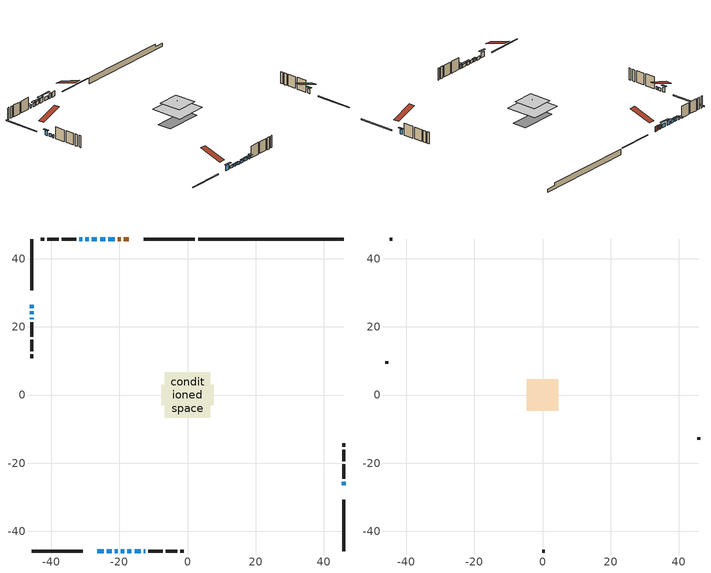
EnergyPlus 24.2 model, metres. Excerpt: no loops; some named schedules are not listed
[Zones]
conditioned space
 floor adiabatic (AdiabaticFloorConstruction): -6.65,-6.65 -6.65,6.65 6.65,6.65 6.65,-6.65 z3.35
 floor foundation (Slab1 construction): -7.73,-2.93 -7.73,2.93 7.73,2.93 7.73,-2.93 z-1.45
 wall outside (RimJoist1 construction): 2.16,45.76 -12.88,45.76 / -45.76,-45.76 -30.72,-45.76 / -45.76,45.76 -45.76,30.72 / 45.76,-45.76 45.76,-30.72 z0.91:1.21
 wall outside (AdiabaticWallConstruction 1): -17.18,45.76 -18.65,45.76 / -19.58,45.76 -20.44,45.76 z0.91:2.94
 wall outside (AdiabaticWallConstruction): -21.37,45.76 -23.2,45.76 / -26.58,45.76 -28.1,45.76 z0.91:2.43; -24.13,45.76 -25.65,45.76 / -45.76,26.42 -45.76,25.5 / 45.76,-26.42 45.76,-25.5 z0.91:2.74; -26.42,-45.76 -24.59,-45.76 z0.91:3.04; -23.66,-45.76 -22.29,-45.76 / -45.76,24.58 -45.76,23.66 / -45.76,22.73 -45.76,22.27 / -19.52,-45.76 -18.6,-45.76 / -17.67,-45.76 -16.45,-45.76 / -15.53,-45.76 -13.69,-45.76 z0.91:2.13; -21.36,-45.76 -20.44,-45.76 / -30.87,45.76 -31.69,45.76 z0.91:1.83; -29.03,45.76 -29.95,45.76 z0.91:2.44; -12.77,-45.76 -12.46,-45.76 z0.91:2.56
 wall outside (Wall1 construction): -32.62,45.76 -36.89,45.76 / -11.53,-45.76 -7.27,-45.76 / -45.76,21.34 -45.76,17.08 / 45.76,-24.57 45.76,-20.31 z0.91:5.79
 wall outside (Wall2 construction): -37.82,45.76 -41.14,45.76 / -6.34,-45.76 -3.01,-45.76 / -45.76,16.15 -45.76,12.83 / 45.76,-19.38 45.76,-16.06 z0.91:5.79
 wall outside (Wall3 construction): -42.07,45.76 -43.11,45.76 / -2.08,-45.76 -1.04,-45.76 / -45.76,11.9 -45.76,10.85 / 45.76,-15.13 45.76,-14.08 z0.91:5.79
 wall foundation (FoundationWall1 construction): 3.09,45.76,-1.45 3.09,45.76,0.91 41.49,45.76,0.91 41.49,45.76,-0.15 45.76,45.76,-0.15 45.76,45.76,-1.45
 window (WindowConstruction): -21.37,45.76 -23.2,45.76 z0.91:2.43
 window (WindowConstruction 7): -24.13,45.76 -25.65,45.76 z0.91:2.74
 window (WindowConstruction 8): -45.76,26.42 -45.76,25.5 z0.91:2.74
 window (WindowConstruction 9): -26.42,-45.76 -24.59,-45.76 z0.91:3.04
 window (WindowConstruction 10): -23.66,-45.76 -22.29,-45.76 z0.91:2.13
 window (WindowConstruction 11): -21.36,-45.76 -20.45,-45.76 z0.91:1.82
 window (WindowConstruction 13): -45.76,24.57 -45.76,23.66 z0.91:2.13
 window (WindowConstruction 14): -45.76,22.73 -45.76,22.27 z0.91:2.13
 window (WindowConstruction 15): -19.52,-45.76 -18.6,-45.76 z0.91:2.13
 window (WindowConstruction 1): -26.58,45.76 -28.1,45.76 z0.91:2.43
 window (WindowConstruction 2): -29.03,45.76 -29.95,45.76 z0.91:2.43
 window (WindowConstruction 3): -17.67,-45.76 -16.45,-45.76 z0.91:2.13
 window (WindowConstruction 4): -15.52,-45.76 -13.7,-45.76 z0.91:2.13
 window (WindowConstruction 12): -12.77,-45.76 -12.46,-45.76 z0.91:2.56
 window (WindowConstruction 5): 45.76,-26.42 45.76,-25.5 z0.91:2.74
 window (WindowConstruction 6): -30.88,45.76 -31.69,45.76 z0.91:1.82
 door (Door): -17.18,45.76 -18.65,45.76 z0.91:2.94
 door (Door 1): -19.58,45.76 -20.44,45.76 z0.91:2.94
 ceiling adiabatic (AdiabaticFloorConstruction): 6.65,-6.65 6.65,6.65 -6.65,6.65 -6.65,-6.65 z3.35
attic - vented
 floor to conditioned space (Floor1 construction Reversed): -4.64,-4.64 -4.64,4.64 4.64,4.64 4.64,-4.64 z5.79
 floor to conditioned space (Floor2 construction Reversed): -1.07,-1.07 -1.07,1.07 1.07,1.07 1.07,-1.07 z5.79
 wall outside (Wall4 construction): -44.04,45.76 -44.83,45.76 / -0.11,-45.76 0.68,-45.76 / -45.76,9.92 -45.76,9.13 / 45.76,-13.15 45.76,-12.36 z0.91:5.79
 roof outside (Roof1 construction): -16.26,45.76,5.79 -16.26,36.48,8.88 -13.81,36.48,8.88 -13.81,45.76,5.79; -27.35,-45.76,5.79 -27.35,-36.48,8.88 -29.79,-36.48,8.88 -29.79,-45.76,5.79; -45.76,27.35,5.79 -36.48,27.35,8.88 -36.48,29.79,8.88 -45.76,29.79,5.79; 45.76,-27.35,5.79 36.48,-27.35,8.88 36.48,-29.79,8.88 45.76,-29.79,5.79
shading: -24.42,45.76 -20.15,45.76 -20.15,46.37 -24.42,46.37 z3.65; -25.95,45.76 -23.83,45.76 -23.83,46.98 -25.95,46.98 z3.04; -45.76,24.89 -45.76,27.03 -46.37,27.03 -46.37,24.89 z3.35; -23.98,-45.76 -27.03,-45.76 -27.03,-46.37 -23.98,-46.37 z3.65; -20.15,-45.76 -21.66,-45.76 -21.66,-46.37 -20.15,-46.37 z2.12; -28.4,45.76 -26.28,45.76 -26.28,46.37 -28.4,46.37 z2.73; -30.25,45.76 -28.73,45.76 -28.73,46.37 -30.25,46.37 z2.73; -16.15,-45.76 -17.97,-45.76 -17.97,-46.37 -16.15,-46.37 z2.43; -13.4,-45.76 -15.82,-45.76 -15.82,-46.37 -13.4,-46.37 z2.43; -12.16,-45.76 -13.07,-45.76 -13.07,-46.98 -12.16,-46.98 z2.86; 45.76,-24.89 45.76,-27.03 46.37,-27.03 46.37,-24.89 z3.35; -31.99,45.76 -30.58,45.76 -30.58,46.98 -31.99,46.98 z2.12
[Building]
Building 1: Terrain=Suburbs
[Site:Location]
Quebec Intl AP_QC: Latitude {deg}=46.8; Longitude {deg}=-71.38; Time Zone {hr}=-5; Elevation {m}=74; Keep Site Location Information=Yes
[Site:GroundTemperature:Shallow]
0.0108218, -2.24938, -2.43038, -1.3578, 2.94801, 7.23376, 10.9493, 13.303, 13.5029, 11.5886, 7.96783, 3.81355
[Site:WaterMainsTemperature]
Calculation Method=Schedule; Temperature Schedule=mains temperature schedule
[Material] Roughness=Rough; Thermal Absorptance=0.9
Name | Thickness {m} | Conductivity {W/m-K} | Density {kg/m3} | Specific Heat {J/kg-K} | Solar Absorptance | Visible Absorptance
asphalt or fiberglass shingles | 0.00635 | 0.162714 | 1121.4 | 1465.45 | 0.4 | 0.4
ceiling loosefill ins | 0.169333 | 0.0480833 | 16.02 | 1046.75 | 0.7 | 0.7
ceiling stud and cavity | 0.1397 | 0.0759208 | 65.682 | 1177.47 | 0.7 | 0.7
ceiling stud and cavity 1 | 0.1397 | 0.0771013 | 65.682 | 1177.47 | 0.7 | 0.7
concrete 4.0 in. | 0.1016 | 1.803125 | 2242.8 | 837.4 | 0.7 | 0.7
concrete 8.0 in. | 0.2032 | 1.803125 | 2242.8 | 837.4 | 0.7 | 0.7
door material | 0.04445 | 0.0451087 | 512.64 | 1214.23 | 0.7 | 0.7
exterior vertical ins | 0.0460229 | 0.029427 | 32.04 | 1214.23 | 0.7 | 0.7
floor covering | 0.0127 | 0.0433444 | 54.468 | 1339.84 | 0.6 | 0.6
floor rigid ins; wall rigid ins 1 | 0.512978 | 0.029427 | 32.04 | 1214.23 | 0.7 | 0.7
floor stud and cavity | 0.1397 | 1.75129 | 37.0049 | 1207.88 | 0.7 | 0.7
furniture material conditioned space 1 | 0.1524 | 0.115458 | 640.8 | 1214.23 | 0.6 | 0.6
gypsum board | 0.0127 | 0.160291 | 801 | 837.4 | 0.6 | 0.6
gypsum board 1 | 0.0127 | 0.160291 | 801 | 837.4 | 0.7 | 0.7
osb sheathing 0.5 in. | 0.0127 | 0.115458 | 512.64 | 1214.23 | 0.7 | 0.7
osb sheathing 0.75 in. | 0.01905 | 0.115458 | 512.64 | 1214.23 | 0.7 | 0.7
osb sheathing 2.0 in. | 0.0508 | 0.115458 | 512.64 | 1214.23 | 0.7 | 0.7
rim joist rigid ins; wall rigid ins | 0.051816 | 0.029427 | 32.04 | 1214.23 | 0.7 | 0.7
rim joist stud and cavity | 0.0508 | 0.0402607 | 125.044 | 1163.47 | 0.6 | 0.6
slab rigid ins | 0.0387967 | 0.029427 | 32.04 | 1214.23 | 0.7 | 0.7
wall stud and cavity | 0.1397 | 0.216185 | 139.0536 | 1170.24 | 0.7 | 0.7
wall stud and cavity 1 | 0.1397 | 0.209339 | 139.0536 | 1170.24 | 0.7 | 0.7
wall stud and cavity 2 | 0.1397 | 0.238976 | 139.0536 | 1170.24 | 0.7 | 0.7
wall stud and cavity 3 | 0.0889 | 6.1454 | 50.32683 | 1063.81 | 0.6 | 0.6
wall stud and cavity 4 | 0.0889 | 0.380278 | 52.3479 | 1209.89 | 0.7 | 0.7
wall stud and cavity 5 | 0.0889 | 0.391764 | 83.0341 | 1211.67 | 0.7 | 0.7
wood siding | 0.0254 | 0.102417 | 544.68 | 1172.36 | 0.4 | 0.4
wood siding 1 | 0.00254 | 0.102417 | 544.68 | 1172.36 | 0.4 | 0.4
wood siding 2; wood siding 3; wood siding 4 | 0.0254 | 0.102417 | 544.68 | 1172.36 | 0.7 | 0.7
[WindowMaterial:SimpleGlazingSystem]
Name | U-Factor {W/m2-K} | Solar Heat Gain Coefficient
WindowMaterial | 2.89408 | 0.69
WindowMaterial 1 | 2.90089 | 0.68
WindowMaterial 10 | 6.90104 | 0.69
WindowMaterial 11 | 2.95653 | 0.63
WindowMaterial 12 | 2.97868 | 0.61
WindowMaterial 2 | 2.927009 | 0.66
WindowMaterial 3 | 2.92076 | 0.67
WindowMaterial 4 | 2.93609 | 0.65
WindowMaterial 5 | 2.9219 | 0.67
WindowMaterial 6 | 2.95767 | 0.63
WindowMaterial 7 | 2.94802 | 0.67
WindowMaterial 8 | 2.881585 | 0.7
WindowMaterial 9 | 2.95029 | 0.64
[Construction]
AdiabaticFloorConstruction: floor stud and cavity, floor rigid ins, osb sheathing 0.75 in., floor covering
AdiabaticWallConstruction: wood siding 3, wall rigid ins 1, wall stud and cavity 4, gypsum board
AdiabaticWallConstruction 1: wood siding 4, wall rigid ins 1, wall stud and cavity 4, gypsum board
Door; Door 1: door material
Floor1 construction Reversed: gypsum board, ceiling stud and cavity, ceiling loosefill ins
Floor2 construction Reversed: gypsum board, ceiling stud and cavity 1, ceiling loosefill ins
FoundationWall1 construction: concrete 8.0 in., gypsum board 1
furniture construction conditioned space 1: furniture material conditioned space 1
PartitionWallConstruction: gypsum board, wall stud and cavity 5, gypsum board
RimJoist1 construction: wood siding 2, rim joist rigid ins, osb sheathing 2.0 in., rim joist stud and cavity
Roof1 construction: asphalt or fiberglass shingles
Slab1 construction: slab rigid ins, concrete 4.0 in.
Wall1 construction: wood siding, wall rigid ins, osb sheathing 0.5 in., wall stud and cavity, gypsum board
Wall2 construction: wood siding, wall rigid ins, osb sheathing 0.5 in., wall stud and cavity 1, gypsum board
Wall3 construction: wood siding, wall rigid ins, osb sheathing 0.5 in., wall stud and cavity 2, gypsum board
Wall4 construction: wood siding 1, wall stud and cavity 3
WindowConstruction; WindowConstruction 7: WindowMaterial
WindowConstruction 1: WindowMaterial 1
WindowConstruction 10; WindowConstruction 5: WindowMaterial 5
WindowConstruction 11: WindowMaterial 9
WindowConstruction 12: WindowMaterial 10
WindowConstruction 13; WindowConstruction 15: WindowMaterial 11
WindowConstruction 14: WindowMaterial 12
WindowConstruction 2: WindowMaterial 2
WindowConstruction 3: WindowMaterial 3
WindowConstruction 4: WindowMaterial 4
WindowConstruction 6: WindowMaterial 6
WindowConstruction 8: WindowMaterial 7
WindowConstruction 9: WindowMaterial 8
[Zone] Multiplier=1; Part of Total Floor Area=Yes
Name | Volume {m3}
attic - vented | 45.5712
conditioned space | 678.8
[Space]
Name | Zone | Volume {m3}
attic - vented 1 | attic - vented | 45.5712
conditioned space 1 | conditioned space | 678.8
[ZoneInfiltration:EffectiveLeakageArea]
infil attic - vented 1: Zone or Space=attic - vented 1; Schedule=Always On Discrete; Effective Air Leakage Area {cm2}=3351.14; Stack Coefficient=0.000554209; Wind Coefficient=1.59058e-05
[ZoneMixing]
whole house fan mix: Zone or Space=attic - vented; Schedule=Always On Continuous; Design Flow Rate Calculation Method=Flow/Zone; Design Flow Rate {m3/s}=0; Source Zone or Space=conditioned space
[SurfaceProperty:ExposedFoundationPerimeter]
Slab1: Exposed Perimeter Calculation Method=TotalExposedPerimeter; Total Exposed Perimeter {m}=42.673
[InternalMass] Zone or ZoneList=conditioned space; Space or SpaceList=conditioned space 1
Name | Construction | Surface Area {m2}
furniture mass conditioned space 1 | furniture construction conditioned space 1 | 107.12
partition wall mass | PartitionWallConstruction | 267.8
[Lights]
interior lighting: Zone or ZoneList or Space or SpaceList=conditioned space 1; Schedule=interior lighting schedule; Design Level Calculation Method=LightingLevel; Lighting Level {W}=343.2; Return Air Fraction=0; Fraction Radiant=0.6; Fraction Visible=0.2; Fraction Replaceable=1
[People]
occupants: Zone or ZoneList or Space or SpaceList=conditioned space 1; Number of People Schedule=occupants schedule; Number of People Calculation Method=People; Number of People=3; Fraction Radiant=0.314171; Sensible Heat Fraction=0.56303; Activity Level Schedule=occupants activity schedule; Carbon Dioxide Generation Rate {m3/s-W}=0; Enable ASHRAE 55 Comfort Warnings=No; Mean Radiant Temperature Calculation Type=EnclosureAveraged
[ElectricEquipment] Zone or ZoneList or Space or SpaceList=conditioned space 1; Design Level Calculation Method=EquipmentLevel
Name | Schedule | Design Level {W} | Fraction Latent | Fraction Radiant | Fraction Lost
clothes dryer | clothes dryer schedule | 140.772 | 0.015 | 0.081 | 0.85
clothes washer | clothes washer schedule | 32.1985 | 0.03 | 0.162 | 0.7
cooking range | cooking range schedule | 215.147 | 0.08 | 0.432 | 0.2
dishwasher | dishwasher schedule | 66.8632 | 0.3 | 0.18 | 0.4
fridge | fridge schedule | 72.9452 | 0 | 0.6 | 0
mech vent bath fan 0 | mech vent bath fan 0 schedule | 50.2 | 0 | 0 | 1
mech vent bath fan 1 | mech vent bath fan 1 schedule | 50.2 | 0 | 0 | 1
mech vent house fan | mech vent house fan schedule | 19.9167 | 0 | 0 | 0.5
mech vent house fan cfis | mech vent house fan cfis schedule | 0 | 0 | 0 | 0
mech vent range fan 0 | mech vent range fan 0 schedule | 57 | 0 | 0 | 1
misc plug loads | misc plug loads schedule | 494.7 | 0.045 | 0.513 | 0.1
whole house fan | Always On Discrete | 0 | 0 | 0 | 1
[OtherEquipment] Zone or ZoneList or Space or SpaceList=conditioned space 1; Design Level Calculation Method=EquipmentLevel
Name | Fuel Type | Schedule | Design Level {W} | Fraction Latent | Fraction Radiant | Fraction Lost
clothes dryer 1 | Electricity | clothes dryer schedule | 0 | 0.015 | 0.081 | 0.85
cooking range 1 | Electricity | cooking range schedule | 0 | 0.08 | 0.432 | 0.2
general water use latent | None | general water use schedule | 62.594 | 1 | 0 | 0
general water use sensible | None | general water use schedule | -61.6891 | 0 | 0.6 | 0
mech vent house fan latent load | None | Always On Discrete | 0 | 1 | 0 | 0
mech vent house fan sensible load | None | Always On Discrete | 0 | 0 | 0 | 0
water heater energy adjustment1 | Electricity | Always On Discrete | 0.01 | 0 | 0 | 1
[ZoneInfiltration:DesignFlowRate] Zone or ZoneList or Space or SpaceList=conditioned space 1; Schedule=Always On Discrete; Design Flow Rate Calculation Method=Flow/Zone; Design Flow Rate {m3/s}=0
infil flow; natural vent flow; whole house fan flow
[AvailabilityManager:Scheduled]
central ac airloop Availability Manager: Schedule=Always On Discrete
[Foundation:Kiva]
Foundation Kiva 1: Initial Indoor Air Temperature {C}=18; Wall Height Above Grade {m}=0.910011; Wall Depth Below Slab {m}=0.2032; Custom Block Material Name 1=exterior vertical ins; Custom Block Depth 1 {m}=2.36001; Custom Block X Position 1 {m}=0.2159; Custom Block Z Position 1 {m}=0
[Foundation:Kiva:Settings]
Soil Conductivity {W/m-K}=0.849921; Soil Density {kg/m3}=1842.3; Soil Specific Heat {J/kg-K}=418.7; Ground Solar Absorptivity=0.9; Ground Thermal Absorptivity=0.9; Ground Surface Roughness {m}=0.03; Far-Field Width {m}=40; Deep-Ground Boundary Condition=ZeroFlux; Deep-Ground Depth {m}=40; Minimum Cell Dimension {m}=0.2; Maximum Cell Growth Coefficient=3; Simulation Timestep=Timestep
[Exterior:Lights]
exterior lighting: Schedule=exterior lighting schedule; Design Level {W}=75.6
[EnergyManagementSystem:GlobalVariable]
central_ac_airloop_Fan_RTF
infil_program_Qfan
infil_program_Qinf
natural_vent_program_Qnv
natural_vent_program_Qwhf
[EnergyManagementSystem:Sensor]
Name | Output:Variable or Output:Meter Index Key | Output:Variable or Output:Meter
airflow_gain | infil flow | Infiltration Sensible Heat Gain Energy
airflow_gain_1 | natural vent flow | Infiltration Sensible Heat Gain Energy
airflow_gain_2 | whole house fan flow | Infiltration Sensible Heat Gain Energy
airflow_loss | infil flow | Infiltration Sensible Heat Loss Energy
airflow_loss_1 | natural vent flow | Infiltration Sensible Heat Loss Energy
airflow_loss_2 | whole house fan flow | Infiltration Sensible Heat Loss Energy
clg_load_cond |  | Cooling:EnergyTransfer:Zone:CONDITIONED SPACE
clg_sp_s; clg_sp_s_1 | cooling setpoint | Schedule Value
clothes_dryer_exhaust_0_sch_s | clothes dryer exhaust 0 schedule | Schedule Value
cool_season | cooling season schedule | Schedule Value
htg_load_cond |  | Heating:EnergyTransfer:Zone:CONDITIONED SPACE
htg_sp_s; htg_sp_s_1 | heating setpoint | Schedule Value
ig_ee_conv | clothes dryer | Electric Equipment Convective Heating Energy
ig_ee_conv_2 | cooking range | Electric Equipment Convective Heating Energy
ig_ee_conv_4 | fridge | Electric Equipment Convective Heating Energy
ig_ee_conv_5 | misc plug loads | Electric Equipment Convective Heating Energy
ig_ee_conv_6 | whole house fan | Electric Equipment Convective Heating Energy
ig_ee_rad | clothes dryer | Electric Equipment Radiant Heating Energy
ig_ee_rad_2 | cooking range | Electric Equipment Radiant Heating Energy
ig_ee_rad_4 | fridge | Electric Equipment Radiant Heating Energy
ig_ee_rad_5 | misc plug loads | Electric Equipment Radiant Heating Energy
ig_ee_rad_6 | whole house fan | Electric Equipment Radiant Heating Energy
ig_lgt_conv | interior lighting | Lights Convective Heating Energy
ig_lgt_rad | interior lighting | Lights Radiant Heating Energy
ig_lgt_vis | interior lighting | Lights Visible Radiation Heating Energy
ig_oe_conv | clothes dryer 1 | Other Equipment Convective Heating Energy
ig_oe_conv_1 | cooking range 1 | Other Equipment Convective Heating Energy
ig_oe_conv_2 | general water use latent | Other Equipment Convective Heating Energy
ig_oe_conv_3 | general water use sensible | Other Equipment Convective Heating Energy
ig_oe_conv_4 | water heater energy adjustment1 | Other Equipment Convective Heating Energy
ig_oe_rad | clothes dryer 1 | Other Equipment Radiant Heating Energy
ig_oe_rad_1 | cooking range 1 | Other Equipment Radiant Heating Energy
ig_oe_rad_2 | general water use latent | Other Equipment Radiant Heating Energy
ig_oe_rad_3 | general water use sensible | Other Equipment Radiant Heating Energy
ig_oe_rad_4 | water heater energy adjustment1 | Other Equipment Radiant Heating Energy
ig_ppl_conv | occupants | People Convective Heating Energy
ig_ppl_rad | occupants | People Radiant Heating Energy
im_conv | furniture mass conditioned space 1 | Surface Inside Face Convection Heat Gain Energy
im_conv_1 | partition wall mass | Surface Inside Face Convection Heat Gain Energy
im_ig | furniture mass conditioned space 1 | Surface Inside Face Internal Gains Radiation Heat Gain Energy
im_ig_1 | partition wall mass | Surface Inside Face Internal Gains Radiation Heat Gain Energy
im_lgt | furniture mass conditioned space 1 | Surface Inside Face Lights Radiation Heat Gain Energy
im_lgt_1 | partition wall mass | Surface Inside Face Lights Radiation Heat Gain Energy
im_sol | furniture mass conditioned space 1 | Surface Inside Face Solar Radiation Heat Gain Energy
im_sol_1 | partition wall mass | Surface Inside Face Solar Radiation Heat Gain Energy
im_surf | furniture mass conditioned space 1 | Surface Inside Face Net Surface Thermal Radiation Heat Gain Energy
im_surf_1 | partition wall mass | Surface Inside Face Net Surface Thermal Radiation Heat Gain Energy
mech_vent_bath_fan_0_sch_s | mech vent bath fan 0 schedule | Schedule Value
mech_vent_bath_fan_1_sch_s | mech vent bath fan 1 schedule | Schedule Value
mech_vent_range_fan_0_sch_s | mech vent range fan 0 schedule | Schedule Value
mv_conv | mech vent bath fan 0 | Electric Equipment Convective Heating Energy
mv_conv_1 | mech vent bath fan 1 | Electric Equipment Convective Heating Energy
mv_conv_2 | mech vent house fan | Electric Equipment Convective Heating Energy
mv_conv_3 | mech vent house fan cfis | Electric Equipment Convective Heating Energy
mv_conv_4 | mech vent range fan 0 | Electric Equipment Convective Heating Energy
mv_conv_5 | mech vent house fan latent load | Other Equipment Convective Heating Energy
mv_conv_6 | mech vent house fan sensible load | Other Equipment Convective Heating Energy
mv_rad | mech vent bath fan 0 | Electric Equipment Radiant Heating Energy
mv_rad_1 | mech vent bath fan 1 | Electric Equipment Radiant Heating Energy
mv_rad_2 | mech vent house fan | Electric Equipment Radiant Heating Energy
mv_rad_3 | mech vent house fan cfis | Electric Equipment Radiant Heating Energy
mv_rad_4 | mech vent range fan 0 | Electric Equipment Radiant Heating Energy
mv_rad_5 | mech vent house fan latent load | Other Equipment Radiant Heating Energy
mv_rad_6 | mech vent house fan sensible load | Other Equipment Radiant Heating Energy
natural_vent_s | natural vent schedule | Schedule Value
out_pb_s |  | Site Outdoor Air Barometric Pressure
out_wt_s |  | Site Outdoor Air Humidity Ratio
site_vw_s |  | Site Wind Speed
ss_back_out | Window1 | Surface Window Shortwave from Zone Back Out Window Heat Transfer Rate
ss_back_out_1 | Window10 | Surface Window Shortwave from Zone Back Out Window Heat Transfer Rate
ss_back_out_10 | Window3 | Surface Window Shortwave from Zone Back Out Window Heat Transfer Rate
ss_back_out_11 | Window4 | Surface Window Shortwave from Zone Back Out Window Heat Transfer Rate
ss_back_out_12 | Window5 | Surface Window Shortwave from Zone Back Out Window Heat Transfer Rate
ss_back_out_13 | Window7 | Surface Window Shortwave from Zone Back Out Window Heat Transfer Rate
ss_back_out_14 | Window8 | Surface Window Shortwave from Zone Back Out Window Heat Transfer Rate
ss_back_out_15 | Window9 | Surface Window Shortwave from Zone Back Out Window Heat Transfer Rate
ss_back_out_2 | Window11 | Surface Window Shortwave from Zone Back Out Window Heat Transfer Rate
ss_back_out_3 | Window12 | Surface Window Shortwave from Zone Back Out Window Heat Transfer Rate
ss_back_out_4 | Window13 | Surface Window Shortwave from Zone Back Out Window Heat Transfer Rate
ss_back_out_5 | Window14 | Surface Window Shortwave from Zone Back Out Window Heat Transfer Rate
ss_back_out_6 | Window15 | Surface Window Shortwave from Zone Back Out Window Heat Transfer Rate
ss_back_out_7 | Window16 | Surface Window Shortwave from Zone Back Out Window Heat Transfer Rate
ss_back_out_8 | Window17 | Surface Window Shortwave from Zone Back Out Window Heat Transfer Rate
ss_back_out_9 | Window2 | Surface Window Shortwave from Zone Back Out Window Heat Transfer Rate
ss_conv | Door1 | Surface Inside Face Convection Heat Gain Energy
ss_conv_1 | Door3 | Surface Inside Face Convection Heat Gain Energy
ss_conv_10 | Window17 | Surface Inside Face Convection Heat Gain Energy
ss_conv_11 | Window2 | Surface Inside Face Convection Heat Gain Energy
ss_conv_12 | Window3 | Surface Inside Face Convection Heat Gain Energy
ss_conv_13 | Window4 | Surface Inside Face Convection Heat Gain Energy
ss_conv_14 | Window5 | Surface Inside Face Convection Heat Gain Energy
ss_conv_15 | Window7 | Surface Inside Face Convection Heat Gain Energy
ss_conv_16 | Window8 | Surface Inside Face Convection Heat Gain Energy
ss_conv_17 | Window9 | Surface Inside Face Convection Heat Gain Energy
ss_conv_2 | Window1 | Surface Inside Face Convection Heat Gain Energy
ss_conv_3 | Window10 | Surface Inside Face Convection Heat Gain Energy
ss_conv_4 | Window11 | Surface Inside Face Convection Heat Gain Energy
ss_conv_5 | Window12 | Surface Inside Face Convection Heat Gain Energy
ss_conv_6 | Window13 | Surface Inside Face Convection Heat Gain Energy
ss_conv_7 | Window14 | Surface Inside Face Convection Heat Gain Energy
ss_conv_8 | Window15 | Surface Inside Face Convection Heat Gain Energy
ss_conv_9 | Window16 | Surface Inside Face Convection Heat Gain Energy
ss_ig | Door1 | Surface Inside Face Internal Gains Radiation Heat Gain Energy
ss_ig_1 | Door3 | Surface Inside Face Internal Gains Radiation Heat Gain Energy
ss_ig_10 | Window17 | Surface Inside Face Internal Gains Radiation Heat Gain Energy
ss_ig_11 | Window2 | Surface Inside Face Internal Gains Radiation Heat Gain Energy
ss_ig_12 | Window3 | Surface Inside Face Internal Gains Radiation Heat Gain Energy
ss_ig_13 | Window4 | Surface Inside Face Internal Gains Radiation Heat Gain Energy
ss_ig_14 | Window5 | Surface Inside Face Internal Gains Radiation Heat Gain Energy
ss_ig_15 | Window7 | Surface Inside Face Internal Gains Radiation Heat Gain Energy
ss_ig_16 | Window8 | Surface Inside Face Internal Gains Radiation Heat Gain Energy
ss_ig_17 | Window9 | Surface Inside Face Internal Gains Radiation Heat Gain Energy
ss_ig_2 | Window1 | Surface Inside Face Internal Gains Radiation Heat Gain Energy
ss_ig_3 | Window10 | Surface Inside Face Internal Gains Radiation Heat Gain Energy
ss_ig_4 | Window11 | Surface Inside Face Internal Gains Radiation Heat Gain Energy
ss_ig_5 | Window12 | Surface Inside Face Internal Gains Radiation Heat Gain Energy
ss_ig_6 | Window13 | Surface Inside Face Internal Gains Radiation Heat Gain Energy
ss_ig_7 | Window14 | Surface Inside Face Internal Gains Radiation Heat Gain Energy
ss_ig_8 | Window15 | Surface Inside Face Internal Gains Radiation Heat Gain Energy
ss_ig_9 | Window16 | Surface Inside Face Internal Gains Radiation Heat Gain Energy
ss_lgt | Door1 | Surface Inside Face Lights Radiation Heat Gain Energy
ss_lgt_1 | Door3 | Surface Inside Face Lights Radiation Heat Gain Energy
ss_sol | Door1 | Surface Inside Face Solar Radiation Heat Gain Energy
ss_sol_1 | Door3 | Surface Inside Face Solar Radiation Heat Gain Energy
ss_surf | Door1 | Surface Inside Face Net Surface Thermal Radiation Heat Gain Energy
ss_surf_1 | Door3 | Surface Inside Face Net Surface Thermal Radiation Heat Gain Energy
ss_surf_10 | Window17 | Surface Inside Face Net Surface Thermal Radiation Heat Gain Energy
ss_surf_11 | Window2 | Surface Inside Face Net Surface Thermal Radiation Heat Gain Energy
